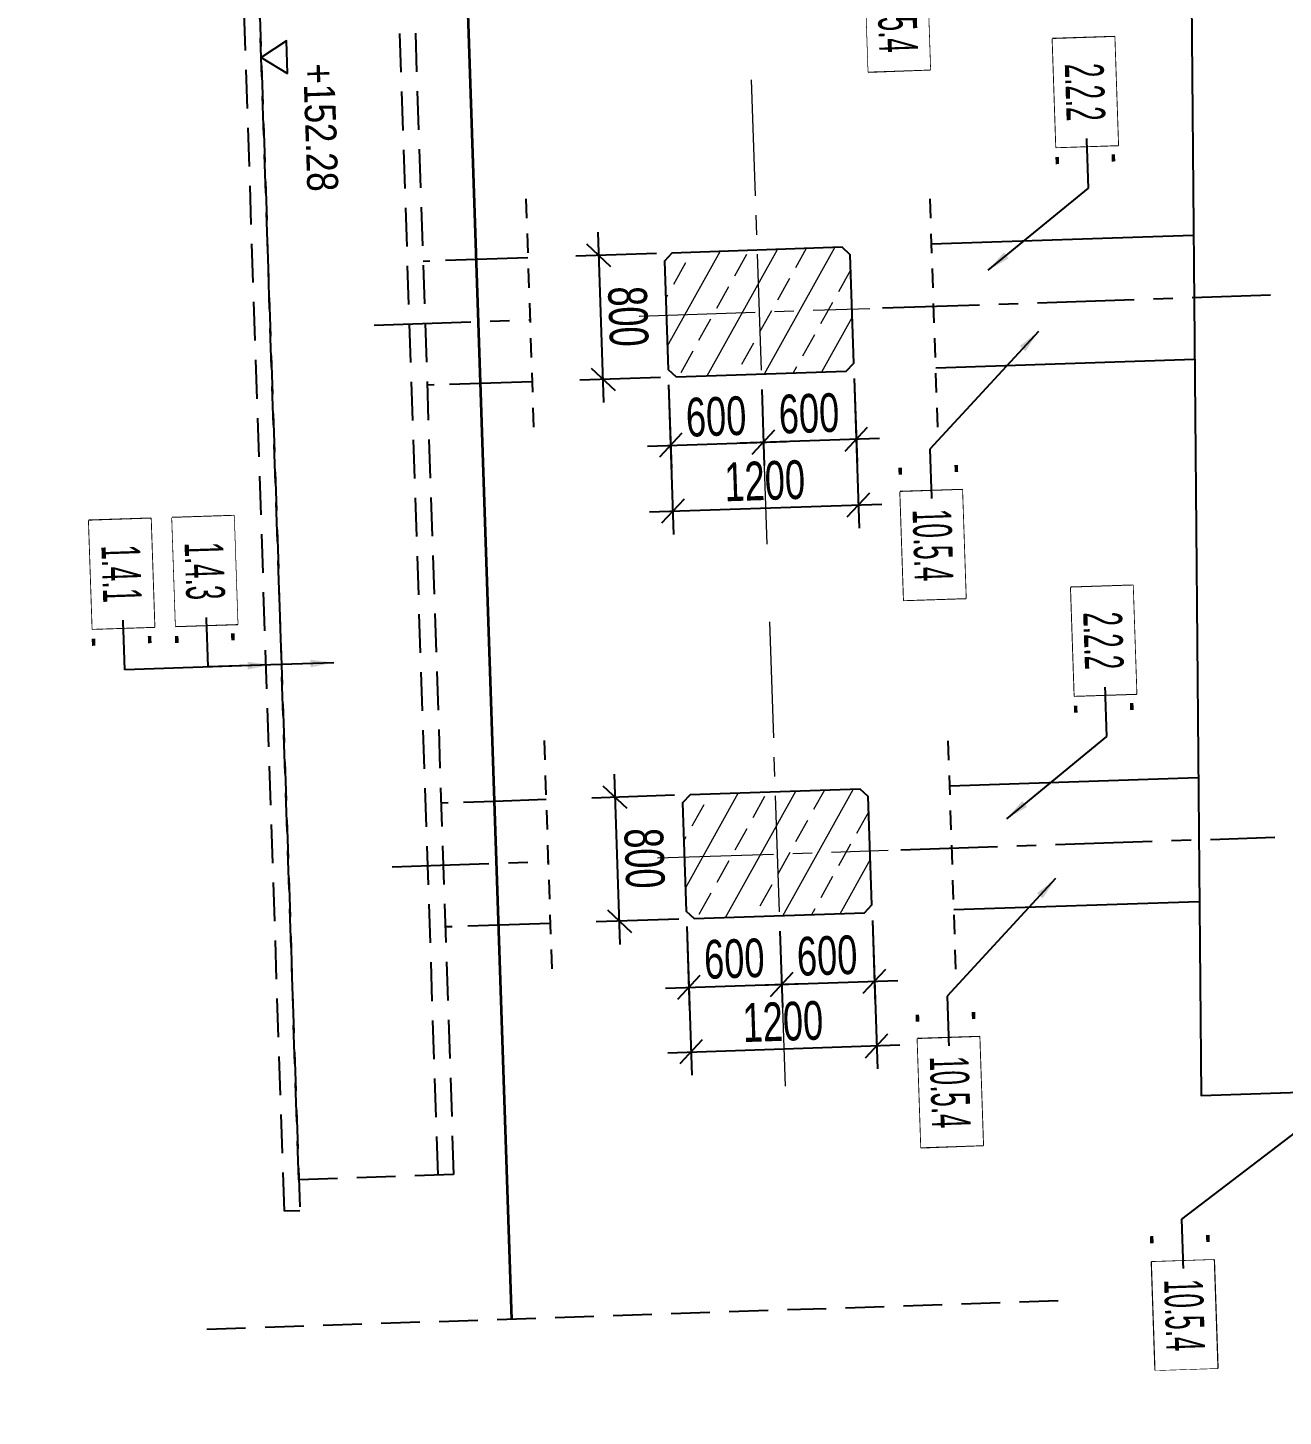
# Model space of a CAD drawing. Header units: metres. Extents: x 8395712 to 9795150, y 4166577 to 5794892.
# Drawn here: x 8418327.61 to 8418335.72, y 5772420.36 to 5772429.33 of the extents above; entities that cross this region are included whole.
import ezdxf
from ezdxf.enums import TextEntityAlignment as Align

# ---------------------------------------------------------------- set-up
doc = ezdxf.new("R2010")
doc.units = ezdxf.units.M
doc.set_wipeout_variables(frame=1)
doc.header["$PDMODE"] = 35
doc.header["$PDSIZE"] = 0.002
for name, pattern in [('CENTER', [2, 1.25, -0.25, 0.25, -0.25]), ('CENTER2', [1.125, 0.75, -0.125, 0.125, -0.125]), ('HIDDEN', [0.375, 0.25, -0.125])]:
    doc.linetypes.add(name, pattern=pattern)
for name, color, linetype in [('00RysOpi-T', 2, 'Continuous'), ('00WspGeo-T', 7, 'Continuous'), ('AII_M_konstrukcja beton', 3, 'Continuous'), ('AII_M_opisy do legendy', 2, 'Continuous')]:
    doc.layers.add(name, color=color, linetype=linetype)
for name, color, linetype, lineweight in [('AII_M_koty wysokościowe', 1, 'Continuous', 18), ('AII_M_kreskowanie', 8, 'Continuous', 0), ('AII_M_linie kreskowane', 9, 'HIDDEN', 18), ('AII_M_obiekty osie', 7, 'CENTER2', 18), ('AII_M_opisy wymiary', 1, 'Continuous', 25), ('AII_M_osie', 9, 'CENTER', 18), ('AII_M_teren projektowany', 4, 'Continuous', 70), ('AII_M_wymiary', 1, 'Continuous', 25)]:
    doc.layers.add(name, color=color, linetype=linetype, lineweight=lineweight)
doc.styles.add('CDMSTYLE', font='CDMSIMPL.shx', dxfattribs={"width": 0.7, "bigfont": 'CDMBIGPL.shx'})
doc.dimstyles.new('CDM-ME100MM', dxfattribs={"dimscale": 0.1, "dimtxt": 2.5, "dimasz": 1.5, "dimexe": 1.5, "dimexo": 1, "dimgap": 0.5, "dimtad": 1, "dimdec": 0, "dimlfac": 1000, "dimrnd": 1, "dimzin": 9, "dimtxsty": 'CDMSTYLE', "dimblk": 'OBLIQUE', "dimcen": 2.5, "dimdle": 1.5, "dimclrd": 9, "dimclre": 9, "dimclrt": 1, "dimadec": 1, "dimazin": 2, "dimtfac": 1, "dimtdec": 0, "dimtix": 1, "dimtmove": 2, "dimatfit": 3, "dimldrblk": 'DOT', "dimfxl": 1, "dimtvp": 1, "dimtolj": 1, "dimtzin": 0, "dimlwd": 25, "dimlwe": 25, "dimarcsym": 0})
doc.dimstyles.new('CDM-ME100MM$7', dxfattribs={"dimscale": 0.1, "dimtxt": 2.5, "dimasz": 1.5, "dimexe": 1.5, "dimexo": 1, "dimgap": 0.5, "dimtad": 1, "dimdec": 0, "dimlfac": 1000, "dimrnd": 1, "dimzin": 9, "dimtxsty": 'CDMSTYLE', "dimblk": 'OBLIQUE', "dimcen": 2.5, "dimdle": 1.5, "dimclrd": 9, "dimclre": 9, "dimclrt": 1, "dimadec": 1, "dimazin": 2, "dimtfac": 1, "dimtdec": 0, "dimtix": 1, "dimtmove": 2, "dimatfit": 3, "dimfxl": 1, "dimtvp": 1, "dimtolj": 1, "dimtzin": 0, "dimlwd": 25, "dimlwe": 25, "dimarcsym": 0})

# ---------------------------------------------------------------- blocks, each defined once
blk = doc.blocks.new('00kota3')
at = {"layer": 'AII_M_koty wysokościowe', "color": 0, "linetype": 'Continuous', "lineweight": -2}
blk.add_lwpolyline([(1.081, 1.662), (-1.036, 1.662), (0, 0)], close=True, dxfattribs=at)
at = {"layer": 'AII_M_koty wysokościowe', "color": 0, "linetype": 'Continuous', "lineweight": -2, "style": 'CDMSTYLE', "width": 0.85}
blk.add_attdef('%%P000.000', (0.493, 2.693), '', height=2, dxfattribs=at)
blk = doc.blocks.new('_OBLIQUE')
at = {"color": 0, "linetype": 'ByBlock'}
blk.add_line((-0.5, -0.5), (0.5, 0.5), dxfattribs=at)
blk = doc.blocks.new('*D321')
at = {"layer": 'AII_M_opisy wymiary', "color": 9, "linetype": 'ByBlock', "lineweight": 25, "transparency": 16777216}
for p, q in [((8418331.4373, 5772423.4103), (8418331.4004, 5772424.5097)), ((8418331.7889, 5772424.3726), (8418331.2556, 5772424.3547)), ((8418331.8157, 5772423.5731), (8418331.2824, 5772423.5552))]:
    blk.add_line(p, q, dxfattribs=at)
at = {"layer": 'Defpoints', "color": 0, "linetype": 'ByBlock', "lineweight": 25, "transparency": 16777216}
for p in [(8418331.4055, 5772424.3598), (8418331.8888, 5772424.376), (8418331.9156, 5772423.5764)]:
    blk.add_point(p, dxfattribs=at)
at = {"layer": 'AII_M_opisy wymiary', "color": 9, "linetype": 'ByBlock', "lineweight": 25, "transparency": 16777216, "xscale": 0.15, "yscale": 0.15, "zscale": 0.15}
for p, rotation in [((8418331.4055, 5772424.3598), 91.92062238634111), ((8418331.4323, 5772423.5602), 271.9206223863411)]:
    blk.add_blockref('_OBLIQUE', p, dxfattribs=dict(at, rotation=rotation))
at = {"layer": 'AII_M_opisy wymiary', "color": 1, "linetype": 'ByBlock', "lineweight": 25, "transparency": 16777216, "insert": (8418331.5938, 5772423.9659), "char_height": 0.25, "attachment_point": 5, "rotation": 271.92062, "style": 'CDMSTYLE'}
blk.add_mtext('\\A1;800', dxfattribs=at)
blk = doc.blocks.new('_DOT')
at = {"color": 0, "linetype": 'ByBlock'}
blk.add_line((-0.5, 0), (-1, 0), dxfattribs=at)
at = {"color": 0, "linetype": 'ByBlock', "const_width": 0.5}
blk.add_lwpolyline([(-0.25, 0, 1), (0.25, 0, 1)], format="xyb", close=True, dxfattribs=at)
blk = doc.blocks.new('*D322')
at = {"layer": 'AII_M_opisy wymiary', "color": 9, "linetype": 'ByBlock', "lineweight": 25, "transparency": 16777216}
for p, q in [((8418331.8673, 5772423.5248), (8418331.8855, 5772422.9818)), ((8418332.4687, 5772423.4949), (8418332.4852, 5772423.0019)), ((8418331.7306, 5772423.1267), (8418332.6301, 5772423.1569))]:
    blk.add_line(p, q, dxfattribs=at)
at = {"layer": 'Defpoints', "color": 0, "linetype": 'ByBlock', "lineweight": 25, "transparency": 16777216}
for p in [(8418331.864, 5772423.6247), (8418332.4653, 5772423.5949), (8418332.4802, 5772423.1518)]:
    blk.add_point(p, dxfattribs=at)
at = {"layer": 'AII_M_opisy wymiary', "color": 9, "linetype": 'ByBlock', "lineweight": 25, "transparency": 16777216, "xscale": 0.15, "yscale": 0.15, "zscale": 0.15}
for p, rotation in [((8418332.4802, 5772423.1518), 1.920622386341111), ((8418331.8805, 5772423.1317), 181.9206223863411)]:
    blk.add_blockref('_OBLIQUE', p, dxfattribs=dict(at, rotation=rotation))
at = {"layer": 'AII_M_opisy wymiary', "color": 1, "linetype": 'ByBlock', "lineweight": 25, "transparency": 16777216, "insert": (8418332.1745, 5772423.3167), "char_height": 0.25, "attachment_point": 5, "rotation": 1.92062, "style": 'CDMSTYLE'}
blk.add_mtext('\\A1;600', dxfattribs=at)
blk = doc.blocks.new('*D323')
at = {"layer": 'AII_M_opisy wymiary', "color": 9, "linetype": 'ByBlock', "lineweight": 25, "transparency": 16777216}
for p, q in [((8418333.0667, 5772423.565), (8418333.0849, 5772423.022)), ((8418332.4687, 5772423.4949), (8418332.4852, 5772423.0019)), ((8418332.3303, 5772423.1468), (8418333.2298, 5772423.177))]:
    blk.add_line(p, q, dxfattribs=at)
at = {"layer": 'Defpoints', "color": 0, "linetype": 'ByBlock', "lineweight": 25, "transparency": 16777216}
for p in [(8418332.4653, 5772423.5949), (8418333.0633, 5772423.6649), (8418333.0798, 5772423.172)]:
    blk.add_point(p, dxfattribs=at)
at = {"layer": 'AII_M_opisy wymiary', "color": 9, "linetype": 'ByBlock', "lineweight": 25, "transparency": 16777216, "xscale": 0.15, "yscale": 0.15, "zscale": 0.15}
for p, rotation in [((8418332.4802, 5772423.1518), 181.9206223863411), ((8418333.0798, 5772423.172), 1.920622386341111)]:
    blk.add_blockref('_OBLIQUE', p, dxfattribs=dict(at, rotation=rotation))
at = {"layer": 'AII_M_opisy wymiary', "color": 1, "linetype": 'ByBlock', "lineweight": 25, "transparency": 16777216, "insert": (8418332.7741, 5772423.3368), "char_height": 0.25, "attachment_point": 5, "rotation": 1.92062, "style": 'CDMSTYLE'}
blk.add_mtext('\\A1;600', dxfattribs=at)
blk = doc.blocks.new('*D324')
at = {"layer": 'AII_M_opisy wymiary', "color": 9, "linetype": 'ByBlock', "lineweight": 25, "transparency": 16777216}
for p, q in [((8418331.8673, 5772423.5248), (8418331.8995, 5772422.566)), ((8418333.0667, 5772423.565), (8418333.0988, 5772422.6062)), ((8418331.7445, 5772422.7109), (8418333.2437, 5772422.7611))]:
    blk.add_line(p, q, dxfattribs=at)
at = {"layer": 'Defpoints', "color": 0, "linetype": 'ByBlock', "lineweight": 25, "transparency": 16777216}
for p in [(8418331.864, 5772423.6247), (8418333.0633, 5772423.6649), (8418333.0938, 5772422.7561)]:
    blk.add_point(p, dxfattribs=at)
at = {"layer": 'AII_M_opisy wymiary', "color": 9, "linetype": 'ByBlock', "lineweight": 25, "transparency": 16777216, "xscale": 0.15, "yscale": 0.15, "zscale": 0.15}
for p, rotation in [((8418331.8945, 5772422.7159), 181.9206223863411), ((8418333.0938, 5772422.7561), 1.920622386341111)]:
    blk.add_blockref('_OBLIQUE', p, dxfattribs=dict(at, rotation=rotation))
at = {"layer": 'AII_M_opisy wymiary', "color": 1, "linetype": 'ByBlock', "lineweight": 25, "transparency": 16777216, "insert": (8418332.4883, 5772422.9109), "char_height": 0.25, "attachment_point": 5, "rotation": 1.92062, "style": 'CDMSTYLE'}
blk.add_mtext('\\A1;1200', dxfattribs=at)
blk = doc.blocks.new('*D325')
at = {"layer": 'AII_M_opisy wymiary', "color": 9, "linetype": 'ByBlock', "lineweight": 25, "transparency": 16777216}
for p, q in [((8418331.3321, 5772426.909), (8418331.2953, 5772428.0084)), ((8418331.6716, 5772427.8709), (8418331.1504, 5772427.8535)), ((8418331.6984, 5772427.0714), (8418331.1772, 5772427.0539))]:
    blk.add_line(p, q, dxfattribs=at)
at = {"layer": 'Defpoints', "color": 0, "linetype": 'ByBlock', "lineweight": 25, "transparency": 16777216}
for p in [(8418331.3003, 5772427.8585), (8418331.7715, 5772427.8743), (8418331.7983, 5772427.0747)]:
    blk.add_point(p, dxfattribs=at)
at = {"layer": 'AII_M_opisy wymiary', "color": 9, "linetype": 'ByBlock', "lineweight": 25, "transparency": 16777216, "xscale": 0.15, "yscale": 0.15, "zscale": 0.15}
for p, rotation in [((8418331.3003, 5772427.8585), 91.92062238634111), ((8418331.3271, 5772427.0589), 271.9206223863411)]:
    blk.add_blockref('_OBLIQUE', p, dxfattribs=dict(at, rotation=rotation))
at = {"layer": 'AII_M_opisy wymiary', "color": 1, "linetype": 'ByBlock', "lineweight": 25, "transparency": 16777216, "insert": (8418331.4886, 5772427.4646), "char_height": 0.25, "attachment_point": 5, "rotation": 271.92062, "style": 'CDMSTYLE'}
blk.add_mtext('\\A1;800', dxfattribs=at)
blk = doc.blocks.new('*D326')
at = {"layer": 'AII_M_opisy wymiary', "color": 9, "linetype": 'ByBlock', "lineweight": 25, "transparency": 16777216}
for p, q in [((8418331.75, 5772427.0231), (8418331.7682, 5772426.4826)), ((8418332.3514, 5772426.9932), (8418332.3678, 5772426.5027)), ((8418331.6132, 5772426.6275), (8418332.5127, 5772426.6576))]:
    blk.add_line(p, q, dxfattribs=at)
at = {"layer": 'Defpoints', "color": 0, "linetype": 'ByBlock', "lineweight": 25, "transparency": 16777216}
for p in [(8418331.7467, 5772427.123), (8418332.348, 5772427.0932), (8418332.3628, 5772426.6526)]:
    blk.add_point(p, dxfattribs=at)
at = {"layer": 'AII_M_opisy wymiary', "color": 9, "linetype": 'ByBlock', "lineweight": 25, "transparency": 16777216, "xscale": 0.15, "yscale": 0.15, "zscale": 0.15}
for p, rotation in [((8418332.3628, 5772426.6526), 1.920622386341111), ((8418331.7631, 5772426.6325), 181.9206223863411)]:
    blk.add_blockref('_OBLIQUE', p, dxfattribs=dict(at, rotation=rotation))
at = {"layer": 'AII_M_opisy wymiary', "color": 1, "linetype": 'ByBlock', "lineweight": 25, "transparency": 16777216, "insert": (8418332.0571, 5772426.8175), "char_height": 0.25, "attachment_point": 5, "rotation": 1.92062, "style": 'CDMSTYLE'}
blk.add_mtext('\\A1;600', dxfattribs=at)
blk = doc.blocks.new('*D327')
at = {"layer": 'AII_M_opisy wymiary', "color": 9, "linetype": 'ByBlock', "lineweight": 25, "transparency": 16777216}
for p, q in [((8418332.3514, 5772426.9932), (8418332.3678, 5772426.5027)), ((8418332.9494, 5772427.0633), (8418332.9675, 5772426.5228)), ((8418332.2129, 5772426.6476), (8418333.1124, 5772426.6777))]:
    blk.add_line(p, q, dxfattribs=at)
at = {"layer": 'Defpoints', "color": 0, "linetype": 'ByBlock', "lineweight": 25, "transparency": 16777216}
for p in [(8418332.348, 5772427.0932), (8418332.946, 5772427.1633), (8418332.9625, 5772426.6727)]:
    blk.add_point(p, dxfattribs=at)
at = {"layer": 'AII_M_opisy wymiary', "color": 9, "linetype": 'ByBlock', "lineweight": 25, "transparency": 16777216, "xscale": 0.15, "yscale": 0.15, "zscale": 0.15}
for p, rotation in [((8418332.3628, 5772426.6526), 181.9206223863411), ((8418332.9625, 5772426.6727), 1.920622386341111)]:
    blk.add_blockref('_OBLIQUE', p, dxfattribs=dict(at, rotation=rotation))
at = {"layer": 'AII_M_opisy wymiary', "color": 1, "linetype": 'ByBlock', "lineweight": 25, "transparency": 16777216, "insert": (8418332.6568, 5772426.8376), "char_height": 0.25, "attachment_point": 5, "rotation": 1.92062, "style": 'CDMSTYLE'}
blk.add_mtext('\\A1;600', dxfattribs=at)
blk = doc.blocks.new('*D328')
at = {"layer": 'AII_M_opisy wymiary', "color": 9, "linetype": 'ByBlock', "lineweight": 25, "transparency": 16777216}
for p, q in [((8418331.75, 5772427.0231), (8418331.7824, 5772426.0575)), ((8418332.9494, 5772427.0633), (8418332.9817, 5772426.0978)), ((8418331.6275, 5772426.2024), (8418333.1266, 5772426.2527))]:
    blk.add_line(p, q, dxfattribs=at)
at = {"layer": 'Defpoints', "color": 0, "linetype": 'ByBlock', "lineweight": 25, "transparency": 16777216}
for p in [(8418331.7467, 5772427.123), (8418332.946, 5772427.1633), (8418332.9767, 5772426.2477)]:
    blk.add_point(p, dxfattribs=at)
at = {"layer": 'AII_M_opisy wymiary', "color": 9, "linetype": 'ByBlock', "lineweight": 25, "transparency": 16777216, "xscale": 0.15, "yscale": 0.15, "zscale": 0.15}
for p, rotation in [((8418331.7774, 5772426.2075), 181.9206223863411), ((8418332.9767, 5772426.2477), 1.920622386341111)]:
    blk.add_blockref('_OBLIQUE', p, dxfattribs=dict(at, rotation=rotation))
at = {"layer": 'AII_M_opisy wymiary', "color": 1, "linetype": 'ByBlock', "lineweight": 25, "transparency": 16777216, "insert": (8418332.3712, 5772426.4025), "char_height": 0.25, "attachment_point": 5, "rotation": 1.92062, "style": 'CDMSTYLE'}
blk.add_mtext('\\A1;1200', dxfattribs=at)
blk = doc.blocks.new('OpiNum01')
at = {"layer": 'AII_M_opisy do legendy', "color": 0, "linetype": 'Continuous'}
blk.add_lwpolyline([(-3.5, -2), (3.5, -2), (3.5, 2), (-3.5, 2)], close=True, dxfattribs=at)
at = {"color": 9, "linetype": 'Continuous', "lineweight": 25, "style": 'CDMSTYLE', "width": 0.7, "flags": 1}
for tag, p in [('NAZWAPOL', (-4.105, -6.803)), ('NAZWAANG', (-4.105, -10.477)), ('SPECYF', (-4.105, -14.151)), ('ID', (-4.105, -17.825)), ('BAZA', (-4.105, -21.499)), ('RYSUNEK', (-4.105, -25.173))]:
    blk.add_attdef(tag, p, '', height=2, dxfattribs=at)
at = {"layer": 'AII_M_opisy do legendy', "linetype": 'Continuous', "lineweight": -2, "style": 'CDMSTYLE', "width": 0.5}
blk.add_attdef('NR', text='', height=2.5, dxfattribs=at).set_placement((0, 0), align=Align.MIDDLE)
at = {"color": 0, "linetype": 'Continuous'}
blk.add_wipeout([(-3.5, -2), (3.5, -2), (3.5, 2), (-3.5, 2)], dxfattribs=at).dxf.layer = 'AII_M_opisy do legendy'
blk = doc.blocks.new('OpiTxt01')
at = {"color": 0, "linetype": 'Continuous', "lineweight": 20, "style": 'CDMSTYLE', "width": 0.7}
blk.add_attdef('TEKST_GORNY', (1, 0.895), '', height=2, dxfattribs=at)
at = {"color": 0, "linetype": 'Continuous', "lineweight": -2, "style": 'CDMSTYLE', "width": 0.7}
blk.add_attdef('TEKST_DOLNY', (1.049, -2.731), '', height=2, dxfattribs=at)

msp = doc.modelspace()

# ---------------------------------------------------------------- hatches: boundary and pattern name
at = {"layer": 'AII_M_kreskowanie'}
h = msp.add_hatch(dxfattribs=at)
h.set_pattern_fill('ANSI33', color=256, scale=0.05, angle=-353.27468)
h.set_pattern_definition([(240.89043, (8418355.1871, 5772602.5176), (0.2773969, -0.15445784), []), (240.89043, (8418354.97118, 5772602.45612), (0.2773969, -0.15445784), [0.15875, -0.079375])])
h.paths.add_polyline_path([(8418332.8977, 5772427.1116), (8418332.946, 5772427.1633), (8418332.9209, 5772427.9128), (8418331.7215, 5772427.8726), (8418331.7484, 5772427.0731)])
h = msp.add_hatch(dxfattribs=at)
h.set_pattern_fill('ANSI33', color=256, scale=0.05, angle=-353.27468)
h.set_pattern_definition([(240.89043, (8418355.30442, 5772599.01928), (0.2773969, -0.15445784), []), (240.89043, (8418355.0885, 5772598.9578), (0.2773969, -0.15445784), [0.15875, -0.079375])])
h.paths.add_polyline_path([(8418333.015, 5772423.6133), (8418333.0633, 5772423.6649), (8418333.0382, 5772424.4145), (8418331.8389, 5772424.3743), (8418331.8657, 5772423.5748)])

# ---------------------------------------------------------------- linework, layer by layer
at = {"color": 1, "linetype": 'HIDDEN', "lineweight": 25, "elevation": 0}
msp.add_lwpolyline([(8418329.3627, 5772421.8899), (8418328.8767, 5772436.3818), (8418329.8762, 5772436.4153), (8418330.3621, 5772421.9234)], close=True, dxfattribs=at)
at = {"color": 1, "linetype": 'HIDDEN', "lineweight": 25}
msp.add_lwpolyline([(8418330.2622, 5772421.9201), (8418329.7762, 5772436.4119)], dxfattribs=at)
at = {"layer": '00WspGeo-T', "color": 9, "linetype": 'HIDDEN', "lineweight": 25, "elevation": 0}
msp.add_lwpolyline([(8418328.87, 5772436.5817), (8418329.3694, 5772421.69), (8418329.2695, 5772421.6866), (8418328.7701, 5772436.5783)], close=True, dxfattribs=at)
at = {"layer": 'AII_M_konstrukcja beton', "color": 1}
for p, q in [((8418335.1388, 5772427.9872), (8418333.4484, 5772427.9305)), ((8418330.8419, 5772427.8428), (8418330.5092, 5772427.8317)), ((8418335.1456, 5772427.187), (8418333.4752, 5772427.131)), ((8418330.8687, 5772427.0433), (8418330.536, 5772427.0321)), ((8418335.1686, 5772424.486), (8418333.5657, 5772424.4322)), ((8418330.9592, 5772424.3448), (8418330.6265, 5772424.3336)), ((8418335.1754, 5772423.6857), (8418333.5925, 5772423.6327)), ((8418330.986, 5772423.5452), (8418330.6533, 5772423.5341))]:
    msp.add_line(p, q, dxfattribs=at)
at = {"layer": 'AII_M_konstrukcja beton', "color": 1, "linetype": 'HIDDEN', "ltscale": 0.8}
for p, q in [((8418330.5092, 5772427.8317), (8418330.1651, 5772427.8201)), ((8418330.536, 5772427.0321), (8418330.1919, 5772427.0206)), ((8418330.6265, 5772424.3336), (8418330.2824, 5772424.3221)), ((8418330.6533, 5772423.5341), (8418330.3092, 5772423.5225))]:
    msp.add_line(p, q, dxfattribs=at)
at = {"layer": 'AII_M_konstrukcja beton', "color": 1}
msp.add_lwpolyline([(8418336.8669, 5772436.3996), (8418335.0675, 5772436.3392), (8418335.1905, 5772422.4355), (8418337.1121, 5772422.5)], dxfattribs=at)
at = {"layer": 'AII_M_konstrukcja beton'}
for points in [[(8418332.8977, 5772427.1116), (8418332.946, 5772427.1633), (8418332.9225, 5772427.8629), (8418332.8709, 5772427.9112), (8418331.7715, 5772427.8743), (8418331.7232, 5772427.8226), (8418331.7467, 5772427.123), (8418331.7983, 5772427.0747)], [(8418333.015, 5772423.6133), (8418333.0633, 5772423.6649), (8418333.0399, 5772424.3645), (8418332.9882, 5772424.4128), (8418331.8888, 5772424.376), (8418331.8405, 5772424.3243), (8418331.864, 5772423.6247), (8418331.9156, 5772423.5764)]]:
    msp.add_lwpolyline(points, close=True, dxfattribs=at)
at = {"layer": 'AII_M_linie kreskowane', "color": 9, "lineweight": 25, "ltscale": 0.5}
for p, q in [((8418333.488, 5772426.7491), (8418333.4371, 5772428.2688)), ((8418330.8291, 5772428.2244), (8418330.88, 5772426.7047)), ((8418333.6053, 5772423.2511), (8418333.5544, 5772424.7708)), ((8418330.9464, 5772424.7264), (8418330.9974, 5772423.2067))]:
    msp.add_line(p, q, dxfattribs=at)
at = {"layer": 'AII_M_obiekty osie', "color": 8}
for p, q in [((8418332.2843, 5772428.9921), (8418332.3849, 5772425.9938)), ((8418331.5606, 5772427.4667), (8418333.0506, 5772427.5167)), ((8418332.4016, 5772425.4938), (8418332.5022, 5772422.4955)), ((8418331.6779, 5772423.9686), (8418333.1679, 5772424.0186))]:
    msp.add_line(p, q, dxfattribs=at)
at = {"layer": 'AII_M_opisy wymiary', "color": 1, "linetype": 'ByBlock', "lineweight": 40}
msp.add_circle((8418171.8303, 5772432.124), 22459.4841, dxfattribs=at)
at = {"layer": 'AII_M_osie', "color": 9, "lineweight": 25, "ltscale": 0.5}
for p, q in [((8418333.1326, 5772427.5194), (8418335.6362, 5772427.6034)), ((8418329.8486, 5772427.4093), (8418330.8553, 5772427.4431)), ((8418333.2499, 5772424.0214), (8418335.6661, 5772424.1024)), ((8418329.9659, 5772423.9113), (8418330.9726, 5772423.945))]:
    msp.add_line(p, q, dxfattribs=at)
at = {"layer": 'AII_M_teren projektowany', "color": 94, "lineweight": 35, "elevation": 0}
msp.add_lwpolyline([(8418330.7386, 5772420.9899), (8418330.1906, 5772437.3337)], dxfattribs=at)
at = {"layer": 'AII_M_wymiary', "color": 1, "linetype": 'HIDDEN'}
msp.add_lwpolyline([(8418334.2663, 5772421.1082), (8418328.6807, 5772420.9208)], dxfattribs=at)

# ---------------------------------------------------------------- block references
at = {"color": 1, "linetype": 'Continuous', "lineweight": 25, "xscale": 0.1, "yscale": 0.1, "zscale": 0.1, "rotation": 271.9206224257207}
msp.add_blockref('00kota3', (8418329.1197, 5772429.1358), dxfattribs=at).add_auto_attribs({'%%P000.000': '+152.28'})
at = {"layer": 'Defpoints', "color": 250, "linetype": 'Continuous', "lineweight": 0, "xscale": 0.1, "yscale": 0.1, "zscale": 0.1}
for p, rotation in [((8418334.4516, 5772428.6134), 271.920623638435), ((8418333.4373, 5772426.6082), 271.9206223795914), ((8418328.2285, 5772425.5034), 271.9206224439753), ((8418328.7657, 5772425.5214), 271.9206232020044), ((8418334.5704, 5772425.0714), 271.920623638435), ((8418333.5487, 5772423.076), 271.9206223795914)]:
    msp.add_blockref('OpiTxt01', p, dxfattribs=dict(at, rotation=rotation)).add_auto_attribs({'TEKST_GORNY': '-', 'TEKST_DOLNY': '-'})
at = {"layer": 'Defpoints', "color": 250, "linetype": 'Continuous', "lineweight": 0}
ref = msp.add_blockref('OpiTxt01', (8418335.0727, 5772421.3164), dxfattribs=dict(at, xscale=-0.1, yscale=0.1, zscale=0.1, rotation=271.9206224096722))
ref.add_attrib('TEKST_GORNY', '-', (8418335.1547, 5772421.5393), dxfattribs={"layer": '0', "color": 0, "linetype": 'Continuous', "lineweight": 20, "height": 0.2, "rotation": 271.92062, "style": 'CDMSTYLE', "width": 0.7})
ref.add_attrib('TEKST_DOLNY', '-', (8418334.7922, 5772421.5321), dxfattribs={"layer": '0', "color": 0, "linetype": 'Continuous', "lineweight": -2, "height": 0.2, "rotation": 271.92062, "style": 'CDMSTYLE', "width": 0.7})

# ---------------------------------------------------------------- dimensions: what is measured, and where the dimension line sits
at = {"layer": 'AII_M_opisy wymiary', "color": 1, "linetype": 'ByBlock', "lineweight": 25}
for base, p1, p2, angle, picture, middle in [((8418331.3003, 5772427.8585), (8418331.7983, 5772427.0747), (8418331.7715, 5772427.8743), 271.92062, '*D325', (8418331.4886, 5772427.4646)), ((8418332.3628, 5772426.6526), (8418331.7467, 5772427.123), (8418332.348, 5772427.0932), 1.92062, '*D326', (8418332.0571, 5772426.8175)), ((8418332.9767, 5772426.2477), (8418331.7467, 5772427.123), (8418332.946, 5772427.1633), 1.92062, '*D328', (8418332.3712, 5772426.4025)), ((8418332.9625, 5772426.6727), (8418332.348, 5772427.0932), (8418332.946, 5772427.1633), 1.92062, '*D327', (8418332.6568, 5772426.8376)), ((8418331.4055, 5772424.3598), (8418331.9156, 5772423.5764), (8418331.8888, 5772424.376), 271.92062, '*D321', (8418331.5938, 5772423.9659)), ((8418332.4802, 5772423.1518), (8418331.864, 5772423.6247), (8418332.4653, 5772423.5949), 1.92062, '*D322', (8418332.1745, 5772423.3167)), ((8418333.0938, 5772422.7561), (8418331.864, 5772423.6247), (8418333.0633, 5772423.6649), 1.92062, '*D324', (8418332.4883, 5772422.9109)), ((8418333.0798, 5772423.172), (8418332.4653, 5772423.5949), (8418333.0633, 5772423.6649), 1.92062, '*D323', (8418332.7741, 5772423.3368))]:
    dim = msp.add_linear_dim(base=base, p1=p1, p2=p2, angle=angle, dimstyle='CDM-ME100MM', dxfattribs=at)
    dim.commit()
    dim.dimension.update_dxf_attribs({"geometry": picture, "text_midpoint": middle})

# ---------------------------------------------------------------- next in the draw order: block references
at = {"layer": '00RysOpi-T', "color": 1, "linetype": 'Continuous', "lineweight": 0, "xscale": 0.1, "yscale": 0.1, "zscale": 0.1}
for p, rotation, values in [((8418333.2284, 5772429.4015), 271.9206223795914, {'NR': '10.5.4'}), ((8418334.4416, 5772428.9132), 271.920623638435, {'NR': '2.2.2'}), ((8418333.4581, 5772425.9886), 271.9206223795914, {'NR': '10.5.4'}), ((8418328.2184, 5772425.8033), 271.9206224439753, {'NR': '1.4.1'}), ((8418328.7557, 5772425.8213), 271.9206232020044, {'NR': '1.4.3'}), ((8418334.5603, 5772425.3712), 271.920623638435, {'NR': '2.2.2'}), ((8418333.5695, 5772422.4563), 271.9206223795914, {'NR': '10.5.4'})]:
    msp.add_blockref('OpiNum01', p, dxfattribs=dict(at, rotation=rotation)).add_auto_attribs(values)
at = {"layer": '00RysOpi-T', "color": 1, "linetype": 'Continuous', "lineweight": 0}
ref = msp.add_blockref('OpiNum01', (8418335.0828, 5772421.0166), dxfattribs=dict(at, xscale=-0.1, yscale=0.1, zscale=0.1, rotation=271.9206224096722))
ref.add_attrib('NR', '10.5.4', dxfattribs={"layer": 'AII_M_opisy do legendy', "linetype": 'Continuous', "lineweight": -2, "height": 0.25, "rotation": 271.92062, "style": 'CDMSTYLE', "width": 0.5}).set_placement((8418335.0828, 5772421.0166), align=Align.MIDDLE)

# ---------------------------------------------------------------- next in the draw order: leaders
at = {"layer": '00RysOpi-T', "color": 9, "linetype": 'Continuous', "lineweight": 0}
for points in [[(8418333.8147, 5772427.764), (8418334.4623, 5772428.2936), (8418334.4516, 5772428.6134)], [(8418334.138, 5772427.3668), (8418333.4373, 5772426.6082), (8418333.4481, 5772426.2884)], [(8418329.1822, 5772425.2152), (8418328.2392, 5772425.1836), (8418328.2285, 5772425.5034)], [(8418329.5879, 5772425.2288), (8418328.7765, 5772425.2016), (8418328.7657, 5772425.5214)], [(8418333.9335, 5772424.2219), (8418334.5811, 5772424.7515), (8418334.5704, 5772425.0714)], [(8418334.2494, 5772423.8346), (8418333.5487, 5772423.076), (8418333.5595, 5772422.7562)], [(8418336.1523, 5772422.4678), (8418335.062, 5772421.6363), (8418335.0727, 5772421.3164)]]:
    msp.add_leader(points, dimstyle='CDM-ME100MM$7', dxfattribs=at)

doc.saveas('drawing.dxf')
